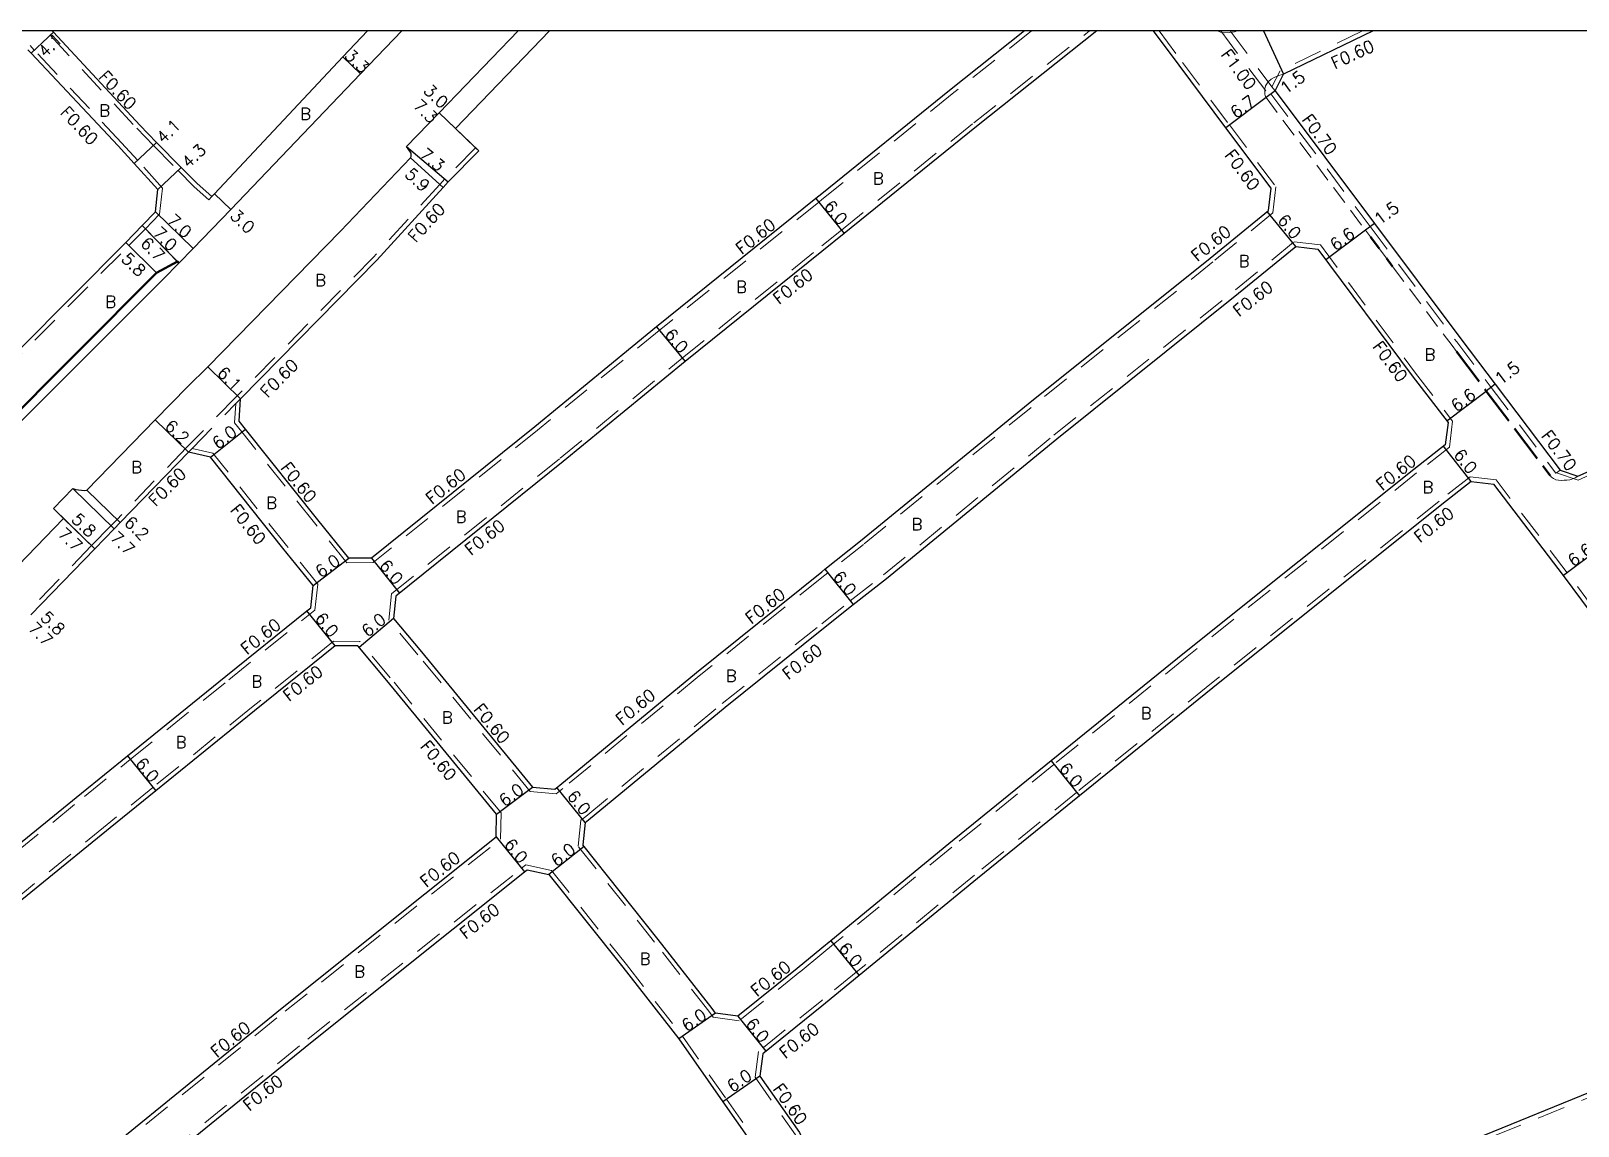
# Model space of a CAD drawing. Header units: metres. Extents: x -3200 to -2400, y -109800 to -109200.
# Drawn here: x -2788.2 to -2581.9, y -109346 to -109200 of the extents above; entities that cross this region are included whole.
import ezdxf

# ---------------------------------------------------------------- set-up
doc = ezdxf.new("R2010")
doc.units = ezdxf.units.M
doc.header["$LTSCALE"] = 2.5
for name, pattern in [('2213000', [1.5, 1, -0.5]), ('2227000', [2.5, 2, -0.5]), ('2232000', [2.5, 1.5, -1])]:
    doc.linetypes.add(name, pattern=pattern)
for name, color, linetype, lineweight in [('2101000', 177, 'Continuous', 30), ('2213000', 6, '2213000', 9), ('2227000', 3, '2227000', 50), ('2232000', 4, '2232000', 9), ('9109230', 202, 'Continuous', 50), ('9201100', 215, 'Continuous', 30), ('9203500', 155, 'Continuous', 30)]:
    doc.layers.add(name, color=color, linetype=linetype, lineweight=lineweight)
for name, color, linetype in [('9201500', 222, 'Continuous'), ('9202100', 82, 'Continuous'), ('999', 7, 'Continuous')]:
    doc.layers.add(name, color=color, linetype=linetype)
doc.styles.add('Dm_Anotation', font='txt.shx', dxfattribs={"bigfont": 'pscdm.shx'})

msp = doc.modelspace()

# ---------------------------------------------------------------- linework, layer by layer
at = {"layer": '2101000'}
for points in [[(-2845.36, -109309.62), (-2842.73, -109306.85), (-2837.87, -109301.5), (-2835.97, -109299.63), (-2827.24, -109290.5), (-2816.6, -109279.7), (-2809.18, -109272.11), (-2791.99, -109254.51), (-2770.58, -109233.09), (-2768.47, -109230.95), (-2766.58, -109229), (-2761.57, -109223.8), (-2744.26, -109205.74), (-2738.76, -109200)], [(-2792.33, -109273.75), (-2783.85, -109265), (-2785.21, -109263.68), (-2782.64, -109261.03), (-2782.23, -109261.14), (-2781.89, -109261.18), (-2781.49, -109261.23), (-2781.08, -109261.26), (-2780.75, -109261.24), (-2771.66, -109251.86), (-2767.34, -109247.44), (-2764.61, -109244.77), (-2746.95, -109226.7), (-2737.62, -109216.91), (-2737.53, -109216.73), (-2737.5, -109216.62), (-2737.49, -109216.51), (-2737.49, -109216.39), (-2737.52, -109216.28), (-2737.58, -109216.18), (-2738.14, -109215.4), (-2733.76, -109210.93), (-2723.23, -109200)], [(-2785.37, -109200), (-2785.21, -109200.16), (-2773.67, -109212.56), (-2771.46, -109214.86), (-2768.16, -109218.2), (-2766.03, -109220.33), (-2764.08, -109222.09), (-2763.74, -109221.73), (-2746.64, -109203.46), (-2743.33, -109200)], [(-2731.62, -109212.99), (-2719.07, -109200)], [(-2682.76, -109272.11), (-2682.33, -109271.77), (-2677.57, -109268), (-2655.22, -109249.73), (-2630.97, -109230.31), (-2623.18, -109223.94), (-2622.83, -109220.97), (-2628.87, -109212.9), (-2635.12, -109204.57), (-2638.52, -109200)], [(-2655.73, -109200), (-2665.73, -109207.93), (-2682.76, -109221.72)], [(-2646.07, -109200), (-2662.12, -109212.73), (-2679.76, -109227.01), (-2682.76, -109229.43)], [(-2609.25, -109200), (-2621.18, -109205.75)], [(-2817.1, -109267.6), (-2814.11, -109267.29), (-2796.92, -109249.68), (-2775.58, -109228.19), (-2773.36, -109225.95), (-2771.62, -109224.14), (-2771.28, -109221.16), (-2774.43, -109217.68), (-2776.57, -109215.31), (-2788.2, -109202.97), (-2788.61, -109202.53)], [(-2622.31, -109207.98), (-2621.18, -109205.75)], [(-2622.31, -109207.98), (-2609.06, -109225.66), (-2597.52, -109241.05), (-2592.94, -109247.12), (-2584.3, -109258.56), (-2581.93, -109259.35), (-2580.04, -109258.52), (-2548.16, -109244.97), (-2528.19, -109236.28)], [(-2682.76, -109221.72), (-2683.54, -109222.36), (-2704.8, -109239.46), (-2721.04, -109252.78), (-2742.8, -109270.28), (-2745.8, -109270.31), (-2749.96, -109265.2), (-2759.61, -109253.08), (-2760.44, -109252.04), (-2760.26, -109249.05), (-2742.1, -109230.57), (-2733.26, -109220.88), (-2732.59, -109220.14), (-2728.5, -109215.99), (-2728.93, -109215.58), (-2731.62, -109212.99)], [(-2682.76, -109229.43), (-2700.99, -109244.1), (-2717.26, -109257.43), (-2739.56, -109275.38)], [(-2682.76, -109279.81), (-2678.59, -109276.46), (-2674.14, -109273), (-2651.43, -109254.38), (-2627.19, -109234.97), (-2619.56, -109228.74)], [(-2616.59, -109229.11), (-2604.05, -109246.01), (-2599.25, -109252.19)], [(-2800.21, -109316.9), (-2781.46, -109301.64), (-2775.33, -109296.68), (-2762.22, -109286.05), (-2751.41, -109277.32), (-2750.91, -109276.91), (-2750.59, -109273.93), (-2754.61, -109268.99), (-2764.28, -109256.84), (-2767.21, -109256.18), (-2776.3, -109265.55), (-2777.12, -109266.39), (-2779.69, -109269.04), (-2788.23, -109277.85)], [(-2599.62, -109255.17), (-2603.8, -109258.46), (-2634.39, -109282.93)], [(-2596.14, -109260.06), (-2600.08, -109263.16), (-2630.61, -109287.6), (-2648.39, -109302), (-2662.01, -109313.03), (-2677.76, -109325.96), (-2682.26, -109329.66), (-2682.76, -109330.05)], [(-2545.11, -109326.95), (-2549.87, -109317.84), (-2552.66, -109314.06), (-2557.75, -109307.25), (-2566.54, -109295.71), (-2576.5, -109282.46), (-2583.83, -109272.63), (-2593.16, -109260.44)], [(-2739.86, -109278.36), (-2736.14, -109282.79), (-2721.33, -109300.84), (-2718.34, -109301.1), (-2717.67, -109300.56), (-2699.48, -109285.54), (-2682.76, -109272.11)], [(-2714.31, -109305.55), (-2713.86, -109305.19), (-2695.66, -109290.17), (-2682.76, -109279.81)], [(-2814.17, -109338.75), (-2813.62, -109339.43), (-2796.17, -109360.96), (-2793.19, -109361.3), (-2778.11, -109349.29), (-2754.71, -109330.26), (-2726.18, -109307.46), (-2726.12, -109304.46), (-2740.75, -109286.63), (-2744.63, -109282), (-2747.63, -109281.98), (-2758.4, -109290.68), (-2771.56, -109301.34), (-2777.65, -109306.27), (-2796.43, -109321.56), (-2813.96, -109335.76)], [(-2634.39, -109282.93), (-2652.17, -109297.34), (-2665.81, -109308.39), (-2681.57, -109321.33), (-2682.76, -109322.3)], [(-2682.76, -109322.3), (-2686.05, -109325), (-2693.95, -109331.37), (-2696.92, -109330.96), (-2697.35, -109330.36), (-2704.57, -109321.13), (-2714.63, -109308.53)], [(-2792.69, -109368.58), (-2789.45, -109365.99), (-2774.34, -109353.95), (-2750.93, -109334.91), (-2722.4, -109312.12), (-2722.06, -109311.84), (-2719.14, -109312.5), (-2709.28, -109324.84), (-2701.83, -109334.41), (-2695.95, -109342.8), (-2690.93, -109349.94), (-2688.47, -109355.09), (-2687.81, -109356.46), (-2683.45, -109364.9), (-2682.76, -109366.52)], [(-2682.76, -109353.12), (-2682.44, -109353.78), (-2678.03, -109362.33), (-2673.41, -109373.02), (-2671.41, -109377.63), (-2668.54, -109378.5), (-2668.08, -109378.31), (-2660.8, -109375.51), (-2645.95, -109369.34), (-2640.86, -109366.98), (-2627.21, -109361), (-2604.36, -109351.25), (-2593.24, -109346.74), (-2581.47, -109341.97), (-2555.77, -109331.61), (-2545.11, -109326.95)], [(-2682.76, -109330.05), (-2690.61, -109336.38)], [(-2691.03, -109339.36), (-2685.74, -109346.9), (-2683.06, -109352.49), (-2682.76, -109353.12)]]:
    msp.add_lwpolyline(points, dxfattribs=at)
at = {"layer": '2101000', "flags": 128}
for points in [[(-2619.56, -109228.74), (-2616.59, -109229.11)], [(-2599.25, -109252.19), (-2599.62, -109255.17)], [(-2596.14, -109260.06), (-2593.16, -109260.44)], [(-2739.56, -109275.38), (-2739.86, -109278.36)], [(-2714.31, -109305.55), (-2714.63, -109308.53)], [(-2690.61, -109336.38), (-2691.03, -109339.36)]]:
    msp.add_lwpolyline(points, dxfattribs=at)
at = {"layer": '2213000'}
for points in [[(-2629.9, -109200), (-2629.87, -109200.02), (-2629.57, -109200.15), (-2629, -109200.23), (-2628.33, -109200.22), (-2627.74, -109200.13), (-2627.36, -109200)], [(-2621.18, -109205.75), (-2621.83, -109205.93), (-2622.42, -109206.2), (-2622.83, -109206.44), (-2623.2, -109206.75), (-2623.41, -109207.04), (-2623.57, -109207.34), (-2623.63, -109207.54), (-2623.68, -109207.74), (-2623.68, -109207.88), (-2623.69, -109208.02), (-2623.69, -109208.17), (-2623.67, -109208.43), (-2623.64, -109208.59), (-2623.58, -109208.76), (-2623.51, -109208.88), (-2610.26, -109226.56), (-2609.6, -109227.44)], [(-2608.42, -109229.02), (-2607.46, -109230.29)], [(-2837.87, -109301.5), (-2838.09, -109301.3), (-2836.83, -109298.79), (-2828.09, -109289.66), (-2817.45, -109278.86), (-2810.03, -109271.27), (-2792.84, -109253.66), (-2771.45, -109232.27), (-2768.67, -109230.74), (-2768.47, -109230.95)], [(-2606.64, -109231.39), (-2598.71, -109241.96), (-2598.11, -109242.76)], [(-2585.64, -109259.27), (-2585.47, -109259.48), (-2585.2, -109259.7), (-2584.87, -109259.84), (-2584.53, -109259.91), (-2584.15, -109259.93), (-2583.77, -109259.92), (-2583.41, -109259.89), (-2583.02, -109259.86), (-2582.75, -109259.77), (-2582.28, -109259.59), (-2581.93, -109259.35)]]:
    msp.add_lwpolyline(points, dxfattribs=at)
at = {"layer": '2227000'}
for points in [[(-2609.6, -109227.44), (-2608.42, -109229.02)], [(-2607.46, -109230.29), (-2606.64, -109231.39)], [(-2598.11, -109242.76), (-2594.14, -109248.02), (-2585.64, -109259.27)]]:
    msp.add_lwpolyline(points, dxfattribs=at)
at = {"layer": '2232000'}
for points in [[(-2785.21, -109200.16), (-2785.65, -109200.57), (-2774.1, -109212.98), (-2771.89, -109215.28), (-2768.58, -109218.63), (-2766.44, -109220.77), (-2764.49, -109222.53), (-2764.08, -109222.09)], [(-2682.76, -109228.66), (-2680.13, -109226.55), (-2662.5, -109212.26), (-2647.04, -109200)], [(-2654.77, -109200), (-2665.35, -109208.4), (-2682.76, -109222.49)], [(-2637.77, -109200), (-2634.64, -109204.22), (-2628.39, -109212.54), (-2622.2, -109220.8), (-2622.61, -109224.26), (-2630.59, -109230.78), (-2654.85, -109250.2)], [(-2629.55, -109200), (-2623.11, -109208.58), (-2622.87, -109208.4), (-2622.31, -109207.98)], [(-2628.3, -109200), (-2622.72, -109207.45), (-2622.31, -109207.98)], [(-2610.63, -109200), (-2621.63, -109205.3)], [(-2813.84, -109267.86), (-2796.49, -109250.1), (-2775.16, -109228.62), (-2772.93, -109226.37), (-2771.05, -109224.41), (-2770.65, -109220.96), (-2773.98, -109217.28), (-2776.13, -109214.9), (-2787.76, -109202.56), (-2788.33, -109201.95)], [(-2622.72, -109207.45), (-2621.63, -109205.3)], [(-2622.87, -109208.4), (-2609.62, -109226.08), (-2598.08, -109241.47), (-2593.5, -109247.54), (-2584.86, -109258.98), (-2584.79, -109258.92), (-2584.3, -109258.56)], [(-2728.93, -109215.58), (-2733.02, -109219.73), (-2733.7, -109220.48), (-2742.53, -109230.16), (-2760.85, -109248.79), (-2767.41, -109255.52), (-2776.73, -109265.14), (-2777.55, -109265.97), (-2780.12, -109268.62), (-2788.66, -109277.43)], [(-2682.76, -109222.49), (-2683.16, -109222.82), (-2704.42, -109239.93), (-2720.66, -109253.24), (-2742.59, -109270.88), (-2746.09, -109270.91), (-2750.42, -109265.57), (-2760.08, -109253.45), (-2761.05, -109252.24), (-2760.9, -109249.7)], [(-2498.04, -109223.27), (-2501.01, -109224.54), (-2523.14, -109234.62), (-2525.74, -109235.76), (-2527.99, -109236.73), (-2547.97, -109245.43), (-2579.84, -109258.98), (-2581.91, -109259.88), (-2584.79, -109258.92)], [(-2740.14, -109275.07), (-2717.64, -109256.97), (-2701.37, -109243.64), (-2682.76, -109228.66)], [(-2682.76, -109279.04), (-2678.96, -109275.99), (-2674.52, -109272.53), (-2651.81, -109253.91), (-2627.57, -109234.51), (-2619.75, -109228.11)], [(-2616.26, -109228.54), (-2603.57, -109245.65), (-2598.63, -109252.02)], [(-2767.21, -109256.18), (-2766.72, -109255.67), (-2760.9, -109249.7), (-2760.26, -109249.05)], [(-2654.85, -109250.2), (-2677.19, -109268.47), (-2681.95, -109272.24), (-2682.76, -109272.88)], [(-2799.84, -109317.37), (-2781.08, -109302.1), (-2774.96, -109297.14), (-2761.84, -109286.52), (-2751.03, -109277.78), (-2750.34, -109277.22), (-2749.96, -109273.75), (-2754.14, -109268.61), (-2763.95, -109256.3), (-2766.72, -109255.67)], [(-2599.05, -109255.49), (-2603.43, -109258.93), (-2634.01, -109283.4)], [(-2596.31, -109259.44), (-2600.45, -109262.7), (-2630.99, -109287.13), (-2648.77, -109301.54), (-2662.39, -109312.57), (-2678.15, -109325.5), (-2682.64, -109329.19), (-2682.76, -109329.28)], [(-2671.85, -109378.13), (-2668.51, -109379.13), (-2667.86, -109378.87), (-2660.57, -109376.07), (-2645.71, -109369.89), (-2640.62, -109367.53), (-2626.97, -109361.55), (-2604.13, -109351.8), (-2593.02, -109347.3), (-2581.24, -109342.53), (-2555.54, -109332.17), (-2544.28, -109327.24), (-2549.36, -109317.52), (-2552.18, -109313.7), (-2557.27, -109306.89), (-2566.06, -109295.35), (-2576.02, -109282.1), (-2583.35, -109272.26), (-2592.84, -109259.87)], [(-2682.76, -109272.88), (-2699.1, -109286), (-2717.29, -109301.02), (-2718.16, -109301.72), (-2721.64, -109301.42), (-2736.6, -109283.18), (-2740.48, -109278.55)], [(-2714.88, -109305.24), (-2714.24, -109304.73), (-2696.04, -109289.7), (-2682.76, -109279.04)], [(-2814.54, -109335.45), (-2814.79, -109338.94), (-2814.09, -109339.81), (-2796.48, -109361.53), (-2793.01, -109361.93), (-2777.74, -109349.75), (-2754.33, -109330.72), (-2725.59, -109307.76), (-2725.52, -109304.25), (-2740.29, -109286.25), (-2744.35, -109281.4), (-2747.85, -109281.38), (-2758.78, -109290.21), (-2771.94, -109300.87), (-2778.03, -109305.81), (-2796.81, -109321.09), (-2814.54, -109335.45)], [(-2634.01, -109283.4), (-2651.79, -109297.81), (-2665.43, -109308.85), (-2681.19, -109321.79), (-2682.76, -109323.08)], [(-2682.76, -109323.08), (-2685.67, -109325.47), (-2693.77, -109332), (-2697.26, -109331.52), (-2697.83, -109330.72), (-2705.04, -109321.5), (-2715.25, -109308.72)], [(-2789.82, -109365.53), (-2774.72, -109353.49), (-2751.3, -109334.44), (-2722.78, -109311.66), (-2722.21, -109311.19), (-2718.8, -109311.96), (-2708.81, -109324.47), (-2701.35, -109334.06), (-2695.45, -109342.46), (-2690.42, -109349.64), (-2687.93, -109354.83), (-2687.27, -109356.19), (-2682.91, -109364.65), (-2682.76, -109365)], [(-2682.76, -109329.28), (-2691.18, -109336.07)], [(-2691.66, -109339.51), (-2686.26, -109347.2), (-2683.6, -109352.75), (-2682.98, -109354.04), (-2682.76, -109354.48)]]:
    msp.add_lwpolyline(points, dxfattribs=at)
at = {"layer": '2232000', "flags": 128}
for points in [[(-2619.75, -109228.11), (-2616.26, -109228.54)], [(-2598.63, -109252.02), (-2599.05, -109255.49)], [(-2596.31, -109259.44), (-2592.84, -109259.87)], [(-2740.14, -109275.07), (-2740.48, -109278.55)], [(-2714.88, -109305.24), (-2715.25, -109308.72)], [(-2691.18, -109336.07), (-2691.66, -109339.51)]]:
    msp.add_lwpolyline(points, dxfattribs=at)
at = {"layer": '9109230'}
msp.add_lwpolyline([(-2837.87, -109301.5), (-2838.09, -109301.3), (-2836.83, -109298.79), (-2828.09, -109289.66), (-2817.45, -109278.86), (-2810.03, -109271.27), (-2792.84, -109253.66), (-2771.45, -109232.27), (-2768.67, -109230.74), (-2768.47, -109230.95)], dxfattribs=at)
at = {"layer": '9201100'}
for points in [[(-2788.2, -109202.97), (-2785.21, -109200.16)], [(-2623.84, -109200), (-2621.18, -109205.75)], [(-2746.64, -109203.46), (-2744.26, -109205.74)], [(-2623.51, -109208.88), (-2628.87, -109212.9)], [(-2622.31, -109207.98), (-2623.51, -109208.88)], [(-2733.76, -109210.93), (-2728.5, -109215.99)], [(-2731.62, -109212.99), (-2733.76, -109210.93)], [(-2774.43, -109217.68), (-2771.46, -109214.86)], [(-2738.14, -109215.4), (-2732.59, -109220.14)], [(-2737.62, -109216.91), (-2733.26, -109220.88)], [(-2771.28, -109221.16), (-2768.16, -109218.2)], [(-2763.74, -109221.73), (-2761.57, -109223.8)], [(-2683.54, -109222.36), (-2679.76, -109227.01)], [(-2773.36, -109225.95), (-2768.67, -109230.74)], [(-2768.47, -109230.95), (-2773.36, -109225.95)], [(-2771.62, -109224.14), (-2766.58, -109229)], [(-2609.06, -109225.66), (-2610.26, -109226.56)], [(-2610.26, -109226.56), (-2615.54, -109230.52)], [(-2775.58, -109228.19), (-2771.45, -109232.27)], [(-2704.8, -109239.46), (-2700.99, -109244.1)], [(-2760.26, -109249.05), (-2764.61, -109244.77)], [(-2599.4, -109252), (-2594.14, -109248.02)], [(-2592.94, -109247.12), (-2594.14, -109248.02)], [(-2767.21, -109256.18), (-2771.66, -109251.86)], [(-2764.28, -109256.84), (-2759.61, -109253.08)], [(-2777.12, -109266.39), (-2782.64, -109261.03)], [(-2776.3, -109265.55), (-2780.75, -109261.24)], [(-2785.21, -109263.68), (-2779.69, -109269.04)], [(-2779.69, -109269.04), (-2783.85, -109265)], [(-2578.56, -109268.65), (-2583.83, -109272.63)], [(-2750.59, -109273.93), (-2745.8, -109270.31)], [(-2742.8, -109270.28), (-2739.05, -109274.96)], [(-2682.33, -109271.77), (-2678.59, -109276.46)], [(-2747.63, -109281.98), (-2751.41, -109277.32)], [(-2775.33, -109296.68), (-2771.56, -109301.34)], [(-2652.17, -109297.34), (-2648.39, -109302)], [(-2726.12, -109304.46), (-2721.33, -109300.84)], [(-2726.18, -109307.46), (-2722.4, -109312.12)], [(-2714.45, -109308.76), (-2719.14, -109312.5)], [(-2681.57, -109321.33), (-2677.76, -109325.96)], [(-2696.92, -109330.96), (-2701.83, -109334.41)], [(-2693.95, -109331.37), (-2690.21, -109336.06)]]:
    msp.add_lwpolyline(points, dxfattribs=at)
at = {"layer": '9201100', "flags": 128}
for points in [[(-2619.56, -109228.74), (-2623.36, -109224.09)], [(-2596.14, -109260.06), (-2599.85, -109255.35)], [(-2739.86, -109278.36), (-2744.45, -109282.22)], [(-2714.31, -109305.55), (-2718.08, -109300.89)], [(-2691.03, -109339.36), (-2695.95, -109342.8)]]:
    msp.add_lwpolyline(points, dxfattribs=at)
at = {"layer": '999'}
msp.add_lwpolyline([(-3200, -109800), (-2400, -109800), (-2400, -109200), (-3200, -109200)], close=True, dxfattribs=at)

# ---------------------------------------------------------------- texts
at = {"layer": '9201500', "style": 'Dm_Anotation'}
for s, rotation, p in [('4.1', 43.2809, (-2786.34, -109203.66)), ('3.3', 316.2164, (-2746.53, -109203.42)), ('3.0', 316.0764, (-2735.98, -109208.1)), ('1.5', 36.8617, (-2620.88, -109208.51)), ('7.3', 316.0764, (-2737.38, -109210.1)), ('6.7', 36.8619, (-2627.53, -109211.77)), ('4.1', 43.5967, (-2770.58, -109215.13)), ('4.3', 43.4545, (-2767.21, -109218.41)), ('7.3', 319.485, (-2736.51, -109216.66)), ('5.9', 317.6234, (-2738.47, -109219.28)), ('3.0', 316.2159, (-2761.78, -109224.78)), ('6.0', 309.0873, (-2682.58, -109223.38)), ('1.5', 36.8618, (-2608.35, -109225.97)), ('7.0', 316.0365, (-2770.18, -109225.39)), ('6.0', 309.2765, (-2622.09, -109225.25)), ('6.7', 314.4133, (-2773.74, -109228.44)), ('7.0', 314.4133, (-2772.07, -109227.05)), ('6.6', 36.8623, (-2614.24, -109229.42)), ('5.8', 315.4064, (-2776.28, -109230.52)), ('6.0', 309.3373, (-2703.83, -109240.48)), ('1.5', 37.051, (-2592.24, -109247.27)), ('6.1', 315.4888, (-2763.51, -109245.72)), ('6.6', 37.051, (-2598.11, -109250.89)), ('6.2', 315.8738, (-2770.51, -109252.83)), ('6.0', 38.8163, (-2763.25, -109255.88)), ('6.0', 308.213, (-2598.6, -109256.53)), ('5.8', 315.8746, (-2782.92, -109265.28)), ('6.2', 315.8661, (-2775.9, -109265.68)), ('7.7', 315.8746, (-2784.76, -109267.21)), ('7.7', 315.861, (-2777.78, -109267.71)), ('6.6', 37.0553, (-2582.53, -109271.52)), ('6.0', 37.1598, (-2749.53, -109273.01)), ('6.0', 308.7505, (-2741.85, -109271.31)), ('6.0', 308.5778, (-2681.38, -109272.8)), ('5.8', 315.0195, (-2787.06, -109278.33)), ('7.7', 315.0195, (-2788.7, -109279.78)), ('6.0', 308.934, (-2750.45, -109278.34)), ('6.0', 39.974, (-2743.31, -109280.93)), ('6.0', 309.0046, (-2774.38, -109297.7)), ('6.0', 309.0113, (-2651.21, -109298.36)), ('6.0', 37.0879, (-2725.06, -109303.54)), ('6.0', 309.0409, (-2716.82, -109302.06)), ('6.0', 309.0472, (-2725.22, -109308.49)), ('6.0', 38.6013, (-2718.1, -109311.55)), ('6.0', 309.3768, (-2680.61, -109322.35)), ('6.0', 35.0709, (-2700.74, -109333.53)), ('6.0', 308.5917, (-2693, -109332.4)), ('6.0', 35.0554, (-2694.69, -109341.62))]:
    msp.add_text(s, height=1.6, rotation=rotation, dxfattribs=at).set_placement(p)
at = {"layer": '9202100', "style": 'Dm_Anotation'}
for p in [(-2779.12, -109211.42), (-2752.32, -109211.86), (-2675.94, -109220.46), (-2627.17, -109231.48), (-2750.31, -109234.03), (-2694.19, -109234.94), (-2778.3, -109236.9), (-2602.38, -109243.96), (-2774.85, -109258.96), (-2602.66, -109261.65), (-2756.85, -109263.72), (-2731.58, -109265.57), (-2670.79, -109266.59), (-2695.56, -109286.8), (-2758.83, -109287.53), (-2733.41, -109292.34), (-2640.23, -109291.78), (-2768.92, -109295.63), (-2707.04, -109324.53), (-2745.12, -109326.23)]:
    msp.add_text('B', height=1.6, dxfattribs=at).set_placement(p)
at = {"layer": '9203500', "style": 'Dm_Anotation'}
for s, rotation, p in [('F1.00', 306.8692, (-2629.6, -109203.2)), ('F0.60', 24.7732, (-2614.38, -109205.11)), ('F0.60', 312.945, (-2779.28, -109206.23)), ('F0.60', 313.282, (-2784.41, -109210.97)), ('F0.70', 306.8615, (-2618.83, -109211.87)), ('F0.60', 306.8623, (-2629.12, -109216.61)), ('F0.60', 47.6235, (-2736.9, -109228.32)), ('F0.60', 38.8263, (-2693.43, -109229.89)), ('F0.60', 39.2765, (-2632.69, -109230.85)), ('F0.60', 38.8259, (-2688.47, -109236.57)), ('F0.60', 38.6768, (-2627.12, -109238.2)), ('F0.60', 306.5661, (-2609.39, -109242.13)), ('F0.60', 45.4889, (-2756.64, -109249.02)), ('F0.70', 307.0512, (-2586.89, -109254.02)), ('F0.60', 38.6651, (-2608.04, -109261.4)), ('F0.60', 45.8747, (-2771.55, -109263.53)), ('F0.60', 308.5301, (-2755, -109258.33)), ('F0.60', 38.8099, (-2734.75, -109263.22)), ('F0.60', 308.5314, (-2761.75, -109263.95)), ('F0.60', 38.6662, (-2602.99, -109268.36)), ('F0.60', 38.8103, (-2729.55, -109270.04)), ('F0.60', 38.7542, (-2692.15, -109279.17)), ('F0.60', 38.9337, (-2759.41, -109283.26)), ('F0.60', 38.7535, (-2687.22, -109286.63)), ('F0.60', 38.9342, (-2753.8, -109289.51)), ('F0.60', 309.3571, (-2729.29, -109290.53)), ('F0.60', 39.5472, (-2709.42, -109292.68)), ('F0.60', 309.3693, (-2736.39, -109295.47)), ('F0.60', 38.6238, (-2735.51, -109314.31)), ('F0.60', 38.6245, (-2730.25, -109321.2)), ('F0.60', 38.853, (-2691.41, -109328.88)), ('F0.60', 39.1175, (-2763.43, -109337.01)), ('F0.60', 38.8561, (-2687.62, -109337.13)), ('F0.60', 39.1155, (-2759.11, -109344.11)), ('F0.60', 305.0578, (-2689.35, -109341.09))]:
    msp.add_text(s, height=1.6, rotation=rotation, dxfattribs=at).set_placement(p)

doc.saveas('drawing.dxf')
